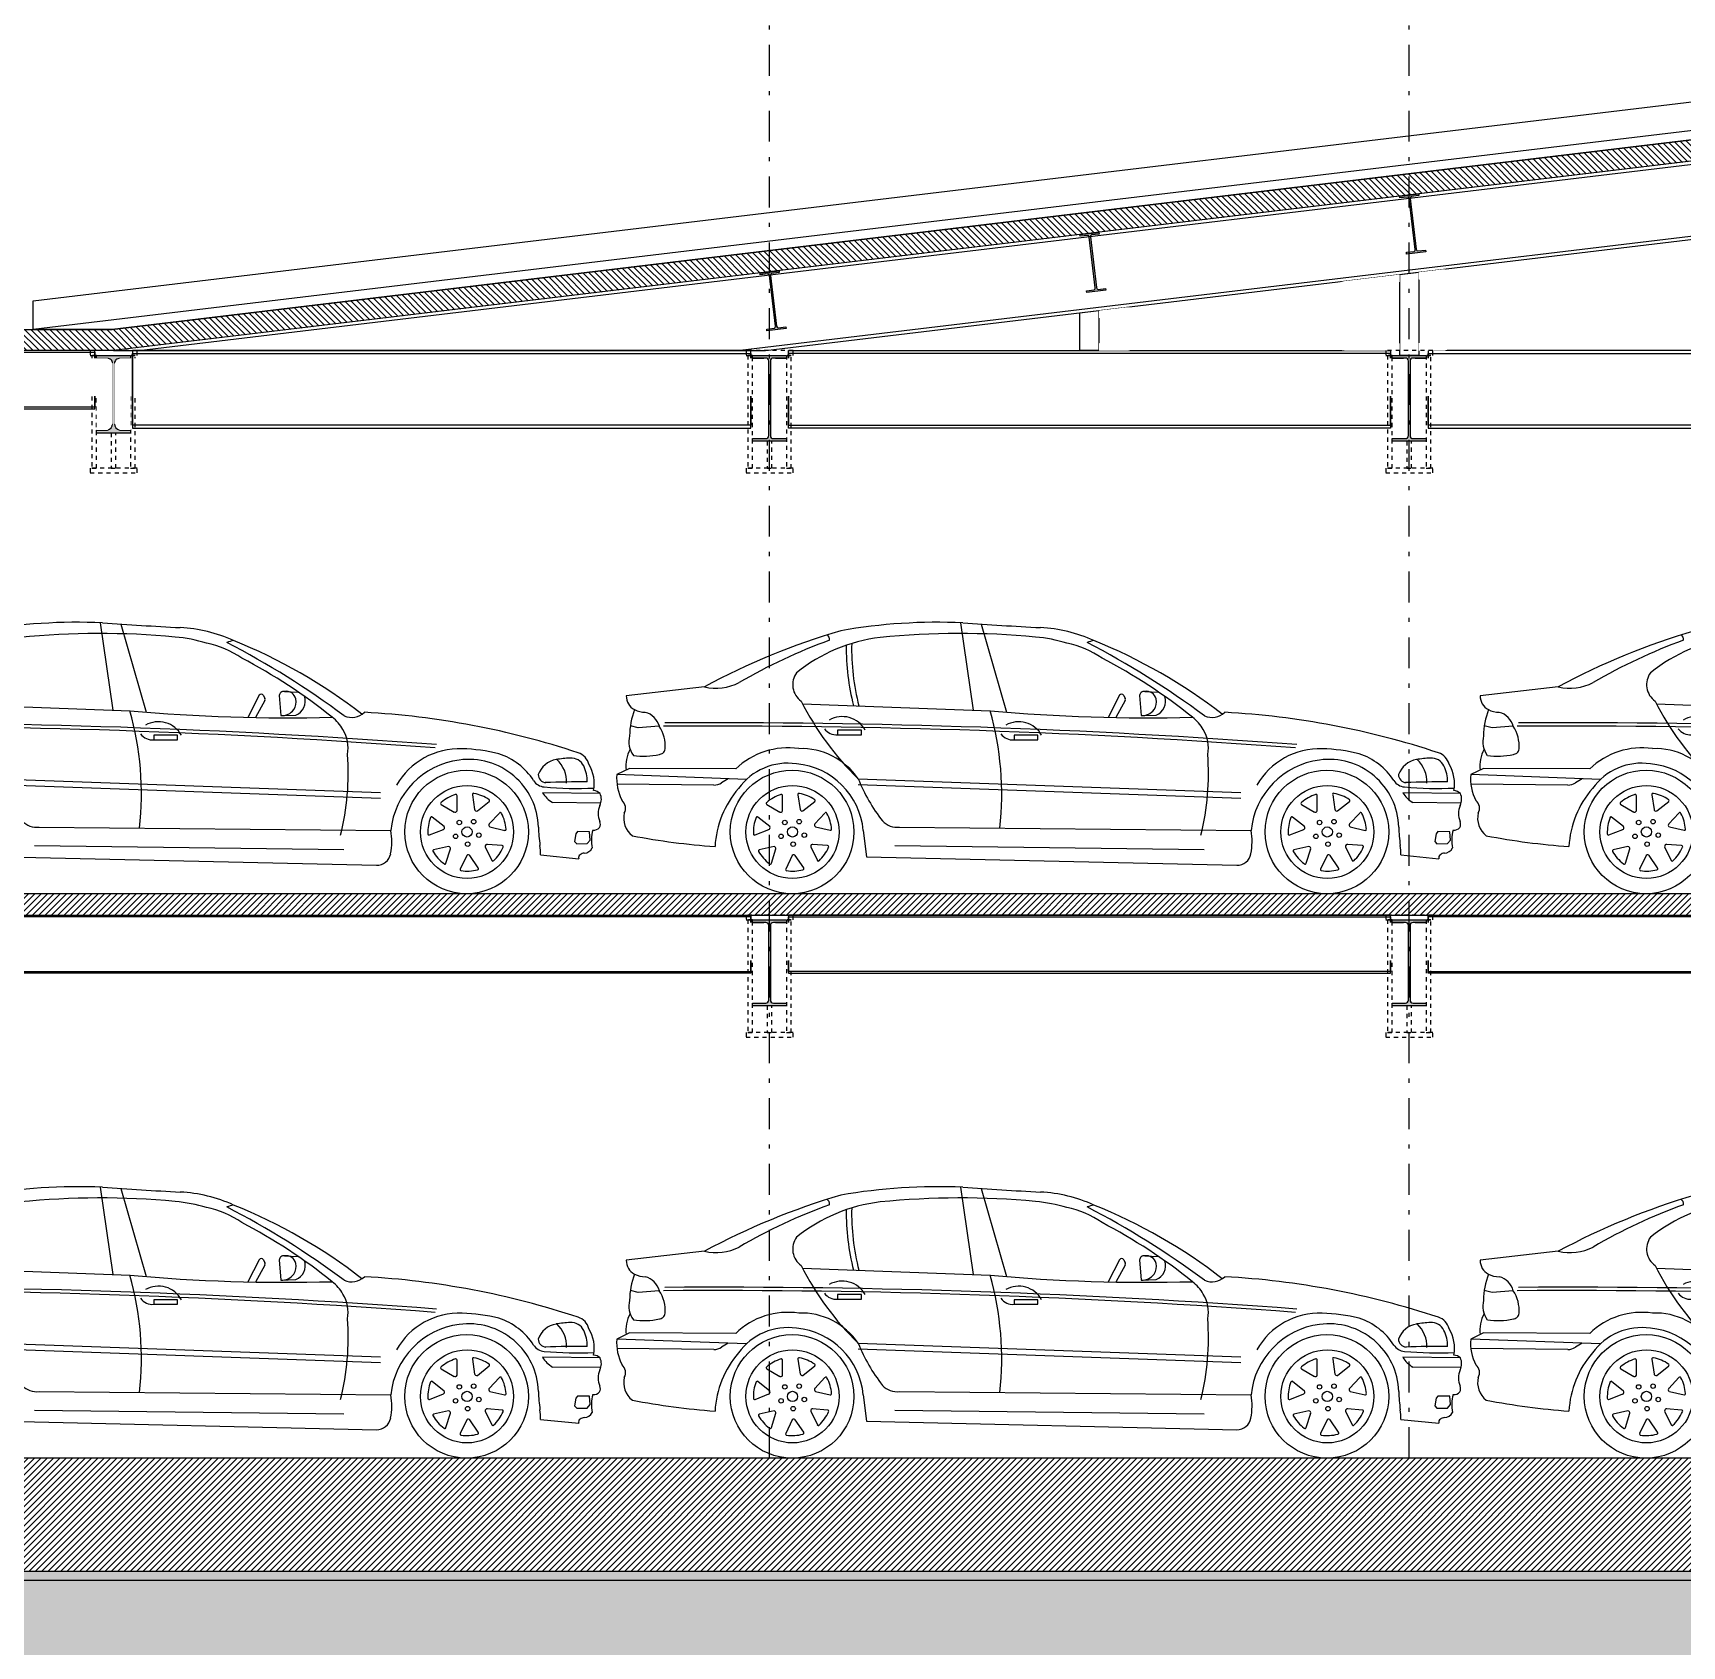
# Model space of a CAD drawing. Header units: millimetres. Extents: x -101 to 3415, y -52 to 1366.
# Drawn here: x 285.01 to 325.09, y 34.13 to 73.34 of the extents above; entities that cross this region are included whole.
import ezdxf

# ---------------------------------------------------------------- set-up
doc = ezdxf.new("R2010")
doc.units = ezdxf.units.MM
doc.set_wipeout_variables(frame=1)
doc.linetypes.add('DASHDOT2', pattern=[0.5, 0.25, -0.125, 0, -0.125])
doc.linetypes.add('OCULTA2', pattern=[0.3, 0.2, -0.1])
doc.layers.add('00_ARQ', color=8, linetype='Continuous')
doc.layers.add('A-ESTRUCTURA', color=6, linetype='Continuous')
pattern_1 = [(45, (-3488.39546, -6.62335), (-0.07699871, 0.07699871), [])]

# ---------------------------------------------------------------- blocks, each defined once
blk = doc.blocks.new('wwwwww3e')
at = {"ltscale": 2}
for points in [[(736.4805, 139.3935), (736.5048, 139.3944), (736.5276, 139.3971), (736.5509, 139.4017), (736.5742, 139.4083), (736.5959, 139.4163), (736.6175, 139.4263), (736.6389, 139.4383), (736.658, 139.4511), (736.6764, 139.4656), (736.6925, 139.4804), (736.71, 139.4992), (736.7245, 139.5176), (736.7374, 139.5369), (736.7494, 139.5583), (736.7591, 139.5793), (736.7675, 139.602), (736.774, 139.6253), (736.7785, 139.648), (736.7811, 139.6706), (736.7821, 139.6941), (736.7813, 139.7172), (736.7786, 139.7411), (736.7737, 139.7654), (736.7672, 139.7884), (736.7595, 139.8095), (736.7489, 139.8323), (736.7383, 139.8513), (736.7251, 139.8713), (736.7098, 139.8907), (736.6926, 139.9092), (736.6766, 139.9239), (736.6589, 139.9379), (736.6382, 139.9517), (736.6185, 139.9629), (736.5976, 139.9726), (736.574, 139.9814), (736.5511, 139.9879), (736.5282, 139.9924), (736.5043, 139.9952), (736.48, 139.9962), (736.4567, 139.9952), (736.4345, 139.9926), (736.411, 139.988), (736.3877, 139.9814), (736.3654, 139.9732), (736.3441, 139.9634), (736.3238, 139.9521), (736.3032, 139.9383), (736.2854, 139.9243), (736.2677, 139.9079), (736.252, 139.891), (736.2371, 139.8721), (736.2241, 139.8528), (736.2142, 139.8354), (736.2025, 139.8105), (736.1944, 139.7886), (736.1882, 139.7669), (736.1832, 139.7425), (736.1805, 139.7205), (736.1794, 139.6958), (736.1801, 139.6747), (736.1827, 139.6503), (736.1873, 139.6266), (736.1942, 139.6018), (736.2033, 139.5772), (736.2125, 139.5576), (736.2245, 139.5363), (736.2355, 139.5198), (736.2499, 139.5011), (736.267, 139.4824), (736.2847, 139.466), (736.3039, 139.4508), (736.3239, 139.4375), (736.3431, 139.4268), (736.364, 139.417), (736.3881, 139.4081), (736.4106, 139.4018), (736.4336, 139.3972), (736.4572, 139.3944)], [(739.0891, 139.3854), (739.1134, 139.3863), (739.1362, 139.389), (739.1595, 139.3936), (739.1828, 139.4002), (739.2045, 139.4082), (739.2261, 139.4182), (739.2475, 139.4302), (739.2666, 139.443), (739.285, 139.4575), (739.3011, 139.4723), (739.3186, 139.4911), (739.3331, 139.5094), (739.346, 139.5288), (739.358, 139.5502), (739.3677, 139.5712), (739.3761, 139.5939), (739.3826, 139.6171), (739.387, 139.6399), (739.3897, 139.6624), (739.3907, 139.686), (739.3899, 139.7091), (739.3871, 139.733), (739.3823, 139.7573), (739.3758, 139.7803), (739.368, 139.8014), (739.3575, 139.8242), (739.3469, 139.8432), (739.3336, 139.8631), (739.3183, 139.8826), (739.3012, 139.9011), (739.2852, 139.9157), (739.2675, 139.9298), (739.2468, 139.9436), (739.2271, 139.9547), (739.2062, 139.9645), (739.1826, 139.9733), (739.1596, 139.9797), (739.1367, 139.9843), (739.1129, 139.9871), (739.0886, 139.9881), (739.0653, 139.9871), (739.043, 139.9845), (739.0196, 139.9799), (738.9963, 139.9733), (738.974, 139.9651), (738.9527, 139.9553), (738.9324, 139.944), (738.9118, 139.9302), (738.894, 139.9162), (738.8762, 139.8998), (738.8606, 139.8829), (738.8456, 139.8639), (738.8327, 139.8447), (738.8228, 139.8273), (738.8111, 139.8024), (738.803, 139.7805), (738.7967, 139.7587), (738.7918, 139.7344), (738.7891, 139.7123), (738.788, 139.6877), (738.7887, 139.6666), (738.7913, 139.6422), (738.7958, 139.6184), (738.8027, 139.5937), (738.8119, 139.5691), (738.821, 139.5495), (738.8331, 139.5282), (738.8441, 139.5116), (738.8585, 139.493), (738.8756, 139.4743), (738.8932, 139.4579), (738.9125, 139.4427), (738.9325, 139.4294), (738.9517, 139.4186), (738.9725, 139.4089), (738.9967, 139.4), (739.0192, 139.3936), (739.0422, 139.3891), (739.0658, 139.3863)]]:
    blk.add_wipeout(points, dxfattribs=at)
blk.add_wipeout([(735.6264, 139.9771), (735.6722, 139.9993), (735.6711, 140.017), (735.6718, 140.0339), (735.6743, 140.0514), (735.6787, 140.0685), (735.6847, 140.0848), (735.6924, 140.1003), (735.6924, 140.1003), (735.6925, 140.1005), (735.6917, 140.1031), (735.6896, 140.1093), (735.687, 140.1232), (735.6861, 140.1369), (735.687, 140.1522), (735.6896, 140.1658), (735.691, 140.1923), (735.6936, 140.2143), (735.6993, 140.2446), (735.706, 140.2701), (735.714, 140.2938), (735.704, 140.2999), (735.6951, 140.3076), (735.6876, 140.3167), (735.6816, 140.3267), (735.6773, 140.3377), (735.6749, 140.349), (735.6743, 140.3612), (735.8647, 140.3825), (736.0552, 140.4038), (736.1226, 140.4389), (736.1717, 140.4633), (736.1992, 140.4765), (736.2487, 140.4995), (736.2964, 140.5209), (736.3664, 140.5507), (736.4177, 140.5715), (736.482, 140.5961), (736.5483, 140.6201), (736.5645, 140.6257), (736.6311, 140.6479), (736.6544, 140.6553), (736.7212, 140.6755), (736.7922, 140.6868), (736.8631, 140.6962), (736.9748, 140.7072), (737.0352, 140.7112), (737.139, 140.7149), (737.1824, 140.7153), (737.2321, 140.7149), (737.2729, 140.7139), (737.3047, 140.7126), (737.3194, 140.712), (737.3367, 140.7107), (737.3418, 140.7103), (737.3517, 140.7096), (737.3637, 140.7088), (737.4063, 140.7058), (737.6674, 140.6893), (737.7322, 140.6847), (737.7724, 140.6793), (737.809, 140.6723), (737.8491, 140.6624), (737.8846, 140.6515), (737.9182, 140.6393), (737.9554, 140.6236), (738.0105, 140.6006), (738.0569, 140.58), (738.1094, 140.5553), (738.1689, 140.5257), (738.2184, 140.4996), (738.2777, 140.4664), (738.3419, 140.4281), (738.3894, 140.3982), (738.438, 140.3661), (738.4783, 140.3382), (738.5301, 140.3007), (738.5807, 140.2621), (738.5871, 140.2668), (738.5929, 140.2718), (738.6815, 140.2657), (738.756, 140.259), (738.8319, 140.2508), (738.8861, 140.244), (738.9339, 140.2374), (739.0255, 140.2231), (739.1078, 140.2084), (739.1819, 140.1936), (739.2686, 140.1745), (739.3414, 140.1569), (739.428, 140.1341), (739.4983, 140.114), (739.5886, 140.0862), (739.6154, 140.0775), (739.6404, 140.069), (739.6471, 140.0658), (739.6578, 140.059), (739.6681, 140.0497), (739.6763, 140.0391), (739.682, 140.0285), (739.6867, 140.0149), (739.6924, 140.0047), (739.6969, 139.9954), (739.7011, 139.9851), (739.7077, 139.9637), (739.71, 139.9527), (739.7119, 139.9392), (739.7128, 139.9243), (739.7122, 139.9058), (739.7115, 139.8988), (739.7095, 139.8863), (739.7178, 139.8849), (739.7264, 139.882), (739.7338, 139.878), (739.741, 139.8725), (739.7449, 139.8617), (739.7469, 139.8493), (739.7467, 139.8371), (739.7442, 139.8253), (739.7354, 139.8026), (739.7323, 139.7885), (739.7313, 139.7746), (739.7323, 139.761), (739.7349, 139.7485), (739.7396, 139.7351), (739.7417, 139.7281), (739.742, 139.7206), (739.7405, 139.7133), (739.7373, 139.7068), (739.7323, 139.7016), (739.7264, 139.6975), (739.7196, 139.6948), (739.7127, 139.6935), (739.7054, 139.6938), (739.7012, 139.6768), (739.6988, 139.6598), (739.698, 139.6421), (739.6991, 139.6237), (739.7018, 139.6065), (739.6977, 139.5997), (739.6921, 139.5934), (739.6858, 139.5886), (739.6787, 139.585), (739.6709, 139.5826), (739.6624, 139.5817), (739.6556, 139.5807), (739.6487, 139.5778), (739.6434, 139.574), (739.6386, 139.57), (739.6359, 139.5653), (739.6349, 139.56), (739.6357, 139.5546), (739.4493, 139.5731), (739.4491, 139.5966), (739.4423, 139.6645), (739.4385, 139.7336), (739.4346, 139.7614), (739.4292, 139.786), (739.4158, 139.8269), (739.403, 139.855), (739.3873, 139.8826), (739.3721, 139.9047), (739.3565, 139.924), (739.3389, 139.9426), (739.3207, 139.9594), (739.3014, 139.9747), (739.2807, 139.9887), (739.254, 140.0039), (739.2304, 140.0148), (739.207, 140.0234), (739.1842, 140.0301), (739.1581, 140.0357), (739.1324, 140.0392), (739.107, 140.0406), (739.0806, 140.0402), (739.0548, 140.0377), (739.0281, 140.0334), (739.0009, 140.027), (738.9758, 140.0191), (738.9509, 140.0094), (738.9247, 139.997), (738.9045, 139.9857), (738.8818, 139.9709), (738.8583, 139.9531), (738.8381, 139.9352), (738.8114, 139.9073), (738.801, 139.8947), (738.7847, 139.8726), (738.7694, 139.8483), (738.7564, 139.8239), (738.7465, 139.8016), (738.7372, 139.7765), (738.7296, 139.7506), (738.7236, 139.7231), (738.7197, 139.6948), (738.7227, 139.6729), (738.7242, 139.6493), (738.724, 139.6263), (738.7221, 139.6039), (738.7186, 139.5813), (738.7154, 139.5702), (738.7112, 139.5611), (738.7058, 139.5527), (738.6982, 139.5444), (738.69, 139.5377), (738.6814, 139.5327), (738.6707, 139.5284), (738.66, 139.5261), (738.6491, 139.5256), (736.8431, 139.5721), (736.8278, 139.7005), (736.8246, 139.7265), (736.8194, 139.7525), (736.8123, 139.7782), (736.8037, 139.8023), (736.7932, 139.8259), (736.7808, 139.8494), (736.7664, 139.8722), (736.751, 139.893), (736.734, 139.9129), (736.7166, 139.9304), (736.7052, 139.9408), (736.6815, 139.9596), (736.6568, 139.976), (736.645, 139.9829), (736.6298, 139.991), (736.6051, 140.0021), (736.5812, 140.0108), (736.5545, 140.0184), (736.5295, 140.0235), (736.481, 140.0295), (736.4574, 140.0302), (736.4335, 140.0291), (736.4106, 140.0262), (736.3887, 140.0216), (736.3669, 140.0153), (736.3448, 140.007), (736.3264, 139.9985), (736.3036, 139.9856), (736.2854, 139.9733), (736.2672, 139.9588), (736.2594, 139.9518), (736.2368, 139.9284), (736.2183, 139.9052), (736.1999, 139.8826), (736.186, 139.8634), (736.171, 139.8401), (736.158, 139.817), (736.1445, 139.7893), (736.1338, 139.7631), (736.1248, 139.7368), (736.117, 139.7084), (736.1113, 139.6813), (736.107, 139.6519), (736.1047, 139.6243), (735.9996, 139.634), (735.8816, 139.6486), (735.8086, 139.6597), (735.7018, 139.6787), (735.6903, 139.6889), (735.6824, 139.6981), (735.6747, 139.7095), (735.6683, 139.7222), (735.6638, 139.735), (735.6608, 139.7485), (735.6596, 139.7624), (735.6602, 139.7762), (735.6625, 139.7897), (735.6665, 139.7988), (735.6685, 139.8079), (735.6687, 139.8176), (735.667, 139.8269), (735.6636, 139.8357), (735.6584, 139.8437), (735.6517, 139.8507), (735.6427, 139.8703), (735.6355, 139.8909), (735.6302, 139.9121), (735.6272, 139.9307), (735.6256, 139.9551)], dxfattribs=at)
for p, q in [((737.3047, 140.7127), (737.3656, 140.2862)), ((737.4063, 140.7058), (737.5288, 140.2757)), ((736.0552, 140.4038), (735.6743, 140.3612)), ((738.2031, 140.3747), (738.2697, 140.3718)), ((736.5337, 140.3197), (737.4483, 140.2829)), ((738.0801, 140.3563), (738.0243, 140.2486)), ((738.1076, 140.3302), (738.0618, 140.2477)), ((738.1006, 140.356), (738.108, 140.3408)), ((738.1775, 140.3548), (738.1853, 140.257)), ((735.7324, 140.2046), (735.6936, 140.2143)), ((735.8348, 140.2121), (735.7324, 140.2046)), ((738.1853, 140.257), (738.2582, 140.259)), ((735.6887, 140.0074), (735.6264, 139.9771)), ((736.2594, 139.9518), (735.6264, 139.9771)), ((736.2071, 140.003), (735.6887, 140.0074)), ((736.1, 139.9248), (735.6272, 139.9307)), ((736.1698, 139.9554), (736.1372, 139.9352)), ((736.8039, 139.9529), (738.6706, 139.881)), ((736.8039, 139.9251), (738.6706, 139.8531)), ((739.741, 139.8725), (739.4597, 139.8762)), ((739.7442, 139.8253), (739.5087, 139.8285)), ((736.8278, 139.7005), (736.8431, 139.5721)), ((737.005, 139.7168), (738.7197, 139.6948)), ((736.8431, 139.5721), (738.6491, 139.5256)), ((736.9816, 139.6263), (738.491, 139.6034)), ((739.4493, 139.5731), (739.6357, 139.5546))]:
    blk.add_line(p, q)
for points in [[(736.8203, 140.1903), (736.7044, 140.1903), (736.7044, 140.1682), (736.8203, 140.1682)], [(737.6812, 140.1627), (737.5653, 140.1627), (737.5653, 140.1406), (737.6812, 140.1406)], [(736.4342, 139.7842), (736.4342, 139.7842)], [(739.0428, 139.7761), (739.0428, 139.7761)]]:
    blk.add_lwpolyline(points, close=True)
for points in [[(736.3579, 139.8291), (736.4211, 139.792)], [(736.4343, 139.7982), (736.4345, 139.8729)], [(736.51, 139.8761), (736.5204, 139.8036)], [(736.5335, 139.7972), (736.5921, 139.8435)], [(738.9665, 139.821), (739.0297, 139.7839)], [(739.0429, 139.7901), (739.0431, 139.8648)], [(739.1186, 139.868), (739.129, 139.7955)], [(739.1421, 139.7891), (739.2006, 139.8354)], [(736.3716, 139.7213), (736.3134, 139.7681)], [(736.6416, 139.7865), (736.5914, 139.7332)], [(736.5946, 139.7189), (736.6673, 139.7021)], [(738.9802, 139.7132), (738.922, 139.7599)], [(739.2502, 139.7784), (739.2, 139.7251)], [(736.2999, 139.6808), (736.3682, 139.7071)], [(738.9084, 139.6727), (738.9768, 139.699)], [(739.2032, 139.7108), (739.2759, 139.6939)], [(739.6889, 139.6855), (739.631, 139.6867), (739.6216, 139.6761), (739.6156, 139.6383), (739.6263, 139.6277), (739.677, 139.6277), (739.6924, 139.6454), (739.6889, 139.6855)], [(736.3926, 139.6243), (736.3198, 139.608)], [(736.3796, 139.543), (736.4017, 139.6128)], [(736.4816, 139.5803), (736.449, 139.5132)], [(736.537, 139.5194), (736.4962, 139.5802)], [(736.5715, 139.6224), (736.6036, 139.555)], [(736.6536, 139.6278), (736.5806, 139.6338)], [(739.0012, 139.6162), (738.9284, 139.5998)], [(738.9881, 139.5349), (739.0103, 139.6047)], [(739.0902, 139.5722), (739.0575, 139.505)], [(739.1456, 139.5113), (739.1048, 139.5721)], [(739.18, 139.6143), (739.2122, 139.5469)], [(739.2622, 139.6196), (739.1892, 139.6257)]]:
    blk.add_lwpolyline(points)
for centre, radius in [((736.4808, 139.6948), 0.3014), ((739.0894, 139.6867), 0.3014), ((736.4828, 139.6947), 0.2269), ((739.0914, 139.6866), 0.2269), ((736.4453, 139.7411), 0.0109), ((736.4828, 139.6947), 0.0249), ((736.5154, 139.7447), 0.0109), ((739.0539, 139.733), 0.0109), ((739.124, 139.7366), 0.0109), ((736.4271, 139.6734), 0.0109), ((736.4858, 139.6351), 0.0109), ((736.5404, 139.6791), 0.0109), ((739.0356, 139.6653), 0.0109), ((739.0914, 139.6866), 0.0249), ((739.0944, 139.6269), 0.0109), ((739.149, 139.671), 0.0109)]:
    blk.add_circle(centre, radius)
for centre, radius, start, end in [((737.1855, 137.986), 2.7293, 87.24118, 99.79598), ((739.0209, 164.1946), 23.5442, 265.84972, 266.77353), ((737.655, 139.9646), 0.7243, 65.49323, 86.77353), ((737.705, 137.3115), 3.505, 106.30227, 118.08109), ((737.5985, 138.0444), 2.7478, 109.8261, 119.99502), ((737.0097, 139.837), 0.8107, 96.80523, 128.52744), ((736.6405, 140.6329), 0.0263, 351.95799, 58.08619), ((737.8567, 140.5837), 1.1088, 178.93699, 194.30867), ((737.8827, 140.5837), 1.1088, 178.50103, 194.36498), ((737.2925, 136.7333), 3.9269, 84.46409, 95.53591), ((737.5965, 139.8702), 0.7754, 72.93406, 84.46409), ((737.7329, 140.1622), 0.4584, 55.10593, 78.53083), ((737.9947, 140.4282), 0.1993, 101.35443, 111.1403), ((736.0005, 136.9223), 4.1623, 53.19, 62.49494), ((736.9784, 138.2122), 2.6018, 51.98829, 67.94516), ((736.6929, 138.0782), 2.7834, 51.22558, 62.10363), ((736.5847, 140.413), 0.0989, 143.98554, 234.32176), ((735.7469, 140.3586), 0.0727, 177.94264, 243.02738), ((736.1128, 140.6418), 0.2448, 256.38287, 297.24052), ((738.0903, 140.351), 0.0115, 25.65929, 152.60316), ((738.1994, 140.353), 0.022, 80.28808, 175.2544), ((738.2117, 140.3274), 0.0481, 12.90748, 100.25589), ((736.0823, 140.1572), 0.3928, 159.65532, 178.75885), ((735.7701, 140.4042), 0.1238, 243.02738, 268.29646), ((735.7418, 140.1873), 0.0963, 14.90185, 75.14502), ((737.8271, 140.9896), 1.4566, 206.80537, 225.37351), ((736.0195, 139.8799), 1.4845, 353.44656, 15.74965), ((738.2387, 148.7043), 8.4584, 264.63822, 271.33621), ((738.0976, 140.3358), 0.0115, 330.92549, 25.65929), ((738.1899, 140.3299), 0.073, 266.37705, 322.83456), ((738.1952, 140.3236), 0.065, 324.45466, 12.90748), ((738.231, 140.3278), 0.0739, 291.52275, 17.07522), ((735.6853, 140.1154), 0.1781, 355.79913, 32.89424), ((735.9859, 102.3948), 37.8176, 85.5236, 90.19894), ((735.9924, 102.411), 37.8176, 85.5236, 90.19894), ((736.727, 140.1294), 0.1272, 28.5781, 119.71513), ((737.5878, 140.1019), 0.1272, 28.5781, 119.71513), ((738.3003, 140.0793), 0.2166, 30.02331, 51.22558), ((738.5308, 140.3372), 0.0902, 246.19234, 313.52347), ((738.3595, 136.2575), 4.0211, 71.50941, 86.67314), ((735.8001, 140.1377), 0.114, 165.76137, 216.02708), ((736.6975, 140.2384), 0.0706, 215.34501, 275.55607), ((737.5584, 140.2109), 0.0706, 215.34501, 275.55607), ((738.341, 140.099), 0.1716, 349.15018, 31.1154), ((735.8393, 140.0184), 0.1683, 150.86368, 186.49673), ((735.7612, 140.4258), 0.3591, 261.46773, 281.83418), ((735.8268, 140.1165), 0.0429, 280.68296, 305.68028), ((735.8338, 140.1045), 0.0292, 308.36757, 355.79913), ((736.4604, 139.7391), 0.3658, 81.54291, 133.8308), ((736.5265, 139.7675), 0.3336, 33.76183, 92.11682), ((737.2782, 139.977), 1.2346, 345.77431, 4.16936), ((739.0552, 139.739), 0.3539, 87.85776, 150.08015), ((739.1, 139.7007), 0.34, 1.4351, 97.63917), ((739.0345, 139.1874), 0.9059, 76.3516, 87.85776), ((739.1439, 139.7598), 0.3251, 32.86989, 71.26878), ((739.6194, 139.5015), 0.5447, 92.49466, 99.72643), ((739.5991, 139.9763), 0.0695, 25.92892, 92.81085), ((739.6104, 139.9964), 0.0785, 13.5818, 71.88372), ((735.8615, 139.9584), 0.2359, 175.44753, 207.17671), ((736.4594, 139.7361), 0.2942, 81.41176, 144.41881), ((736.4699, 139.6692), 0.3593, 5.00056, 84.66306), ((739.103, 139.6553), 0.3854, 97.18481, 174.11784), ((739.0548, 140.0377), 8.167688747562354e-17, 277.12502, 83.42215), ((739.5467, 139.9259), 0.1141, 99.72643, 159.83861), ((739.4783, 139.965), 0.0388, 179.64498, 268.12033), ((739.4299, 139.931), 0.1477, 356.96435, 46.69648), ((739.5086, 139.9324), 0.1701, 358.76883, 25.92892), ((739.531, 139.921), 0.1818, 348.99968, 31.08051), ((736.1008, 139.9938), 0.069, 269.29034, 301.80645), ((736.5715, 139.5989), 0.4675, 138.72753, 176.87899), ((736.5152, 139.8776), 0.00539, 67.16633, 196.45866), ((736.4834, 139.6966), 0.189, 55.12543, 79.67543), ((737.6248, 140.2851), 0.8855, 202.03085, 217.41273), ((739.4749, 139.9737), 0.069, 212.86989, 264.71495), ((739.636, 141.715), 1.8178, 264.71495, 272.37998), ((739.6287, 135.5173), 4.4116, 89.35037, 92.01264), ((739.7045, 139.8321), 0.0544, 47.82078, 84.74449), ((735.6204, 139.8136), 0.0485, 330.4398, 49.82578), ((736.36, 139.8341), 0.00539, 118.5949, 247.88723), ((736.4817, 139.6964), 0.189, 106.554, 131.104), ((736.4251, 139.8006), 0.0095, 233.98265, 345.65517), ((736.4292, 139.8724), 0.00539, 353.37379, 122.66613), ((736.5296, 139.8059), 0.0095, 182.55408, 294.22659), ((736.5883, 139.8474), 0.00539, 301.94522, 71.23755), ((738.9685, 139.826), 0.00539, 118.5949, 247.88723), ((739.0902, 139.6882), 0.189, 106.554, 131.104), ((739.0378, 139.8642), 0.00539, 353.37379, 122.66613), ((739.1231, 139.8702), 0.00505, 57.32473, 206.30026), ((739.092, 139.6885), 0.189, 55.12543, 79.67543), ((739.1969, 139.8393), 0.00539, 301.94522, 71.23755), ((739.5984, 139.9697), 0.1673, 213.95498, 237.55214), ((739.8298, 139.7746), 0.0985, 156.33222, 203.66778), ((739.6806, 139.8447), 0.0665, 332.57324, 24.64852), ((735.7684, 139.7647), 0.1088, 166.6982, 232.2113), ((736.4808, 139.6948), 0.189, 157.98257, 182.53257), ((736.3105, 139.7635), 0.00539, 44.80237, 174.0947), ((736.364, 139.7156), 0.0095, 285.41122, 37.08374), ((736.5989, 139.7274), 0.0095, 131.12551, 242.79802), ((736.6461, 139.7834), 0.00539, 15.73776, 145.03009), ((736.4847, 139.6954), 0.189, 3.69686, 28.24686), ((736.9932, 139.8146), 0.0986, 223.23321, 276.89209), ((736.9214, 139.7471), 3.267075499024942e-16, 254.82546, 0), ((739.0894, 139.6867), 0.189, 157.98257, 182.53257), ((738.919, 139.7554), 0.00539, 44.80237, 174.0947), ((739.0337, 139.7925), 0.0095, 233.98265, 345.65517), ((739.1382, 139.7977), 0.0095, 182.55408, 294.22659), ((739.2075, 139.7193), 0.0095, 131.12551, 242.79802), ((739.2546, 139.7753), 0.00539, 15.73776, 145.03009), ((739.0933, 139.6873), 0.189, 3.69686, 28.24686), ((739.7123, 139.7231), 0.0298, 326.79718, 23.66778), ((736.3772, 143.1616), 3.5478, 259.02502, 265.59531), ((736.2972, 139.6855), 0.00539, 170.02347, 299.3158), ((736.668, 139.7074), 0.00539, 250.51665, 19.80898), ((738.4123, 139.641), 0.312, 348.97623, 9.93921), ((738.9058, 139.6774), 0.00539, 170.02347, 299.3158), ((738.9726, 139.7075), 0.0095, 285.41122, 37.08374), ((739.2766, 139.6993), 0.00539, 250.51665, 19.80898), ((740.2713, 139.73), 0.8316, 181.4351, 187.60025), ((739.8748, 139.6432), 0.1768, 163.36795, 191.9852), ((739.7102, 139.7277), 0.0342, 261.94663, 322.35334), ((736.3215, 139.6029), 0.00539, 96.23094, 225.52327), ((736.4814, 139.6932), 0.189, 209.41115, 233.96114), ((736.3924, 139.6148), 0.0095, 336.83979, 88.51231), ((736.4889, 139.5742), 0.0095, 28.26836, 139.94088), ((736.5808, 139.6243), 0.0095, 79.69694, 191.36945), ((736.4846, 139.6937), 0.189, 312.26829, 336.81828), ((736.654, 139.6224), 0.00539, 324.30919, 93.60152), ((738.6509, 139.5945), 0.069, 268.52431, 348.97623), ((738.9301, 139.5947), 0.00539, 96.23094, 225.52327), ((739.09, 139.6851), 0.189, 209.41115, 233.96114), ((739.001, 139.6067), 0.0095, 336.83979, 88.51231), ((739.0974, 139.5661), 0.0095, 28.26836, 139.94088), ((739.1894, 139.6162), 0.0095, 79.69694, 191.36945), ((739.0932, 139.6855), 0.189, 312.26829, 336.81828), ((739.2626, 139.6143), 0.00539, 324.30919, 93.60152), ((739.1649, 139.5824), 0.2846, 358.12923, 7.60025), ((739.6506, 139.5597), 0.0158, 119.72031, 199.1367), ((739.6635, 139.5517), 0.03, 91.13772, 133.58958), ((739.662, 139.6261), 0.0444, 271.13772, 333.76218), ((736.3742, 139.5439), 0.00539, 221.45204, 350.74438), ((736.454, 139.5113), 0.00539, 147.65951, 276.95184), ((736.4831, 139.6927), 0.189, 260.83972, 285.38971), ((736.533, 139.5158), 0.00539, 272.88062, 42.17295), ((736.6082, 139.5578), 0.00539, 199.08808, 328.38041), ((738.9828, 139.5358), 0.00539, 221.45204, 350.74438), ((739.0626, 139.5032), 0.00539, 147.65951, 276.95184), ((739.0917, 139.6845), 0.189, 260.83972, 285.38971), ((739.1416, 139.5077), 0.00539, 272.88062, 42.17295), ((739.2168, 139.5497), 0.00539, 199.08808, 328.38041)]:
    blk.add_arc(centre, radius, start, end)
blk = doc.blocks.new('A$C0F3E0099')
at = {"layer": 'A-ESTRUCTURA', "color": 8, "linetype": 'OCULTA2', "ltscale": 0.1}
for points in [[(-0.125, 0.025), (0.125, 0.025), (0.125, 0), (-0.125, 0)], [(-0.09, 0), (-0.09, -0.6), (-0.115, -0.6), (-0.115, 0)], [(0.115, 0), (0.115, -0.6), (0.09, -0.6), (0.09, 0)], [(0.0125, -0.413), (0.0125, -0.6), (-0.0125, -0.6), (-0.0125, -0.413)], [(-0.125, -0.6), (0.125, -0.6), (0.125, -0.625), (-0.125, -0.625)]]:
    blk.add_lwpolyline(points, close=True, dxfattribs=at)
blk = doc.blocks.new('A$C0124305E')
at = {"layer": 'A-ESTRUCTURA', "color": 8, "linetype": 'OCULTA2', "ltscale": 0.1}
for points in [[(-0.125, 0.025), (0.125, 0.025), (0.125, 0), (-0.125, 0)], [(-0.09, 0), (-0.09, -0.6), (-0.115, -0.6), (-0.115, 0)], [(0.115, 0), (0.115, -0.6), (0.09, -0.6), (0.09, 0)], [(0.0125, -0.457), (0.0125, -0.6), (-0.0125, -0.6), (-0.0125, -0.457)], [(-0.125, -0.6), (0.125, -0.6), (0.125, -0.625), (-0.125, -0.625)]]:
    blk.add_lwpolyline(points, close=True, dxfattribs=at)

msp = doc.modelspace()

# ---------------------------------------------------------------- hatches: boundary and pattern name
at = {"layer": '00_ARQ'}
h = msp.add_hatch(dxfattribs=at)
h.set_pattern_fill('EARTH', color=9, scale=0.457292, angle=45, style=0)
h.set_pattern_definition([(45, (-3488.3955, -6.6233), (3e-16, 4.1065979), [2.903803, -2.903803]), (45, (-3489.1654, -5.8534), (3e-16, 4.1065979), [2.903803, -2.903803]), (45, (-3489.9354, -5.0834), (3e-16, 4.1065979), [2.903803, -2.903803]), (135, (-3489.9354, -4.57), (-4.1065979, 3e-16), [2.903803, -2.903803]), (135, (-3489.1654, -3.8), (-4.1065979, 3e-16), [2.903803, -2.903803]), (135, (-3488.3955, -3.03), (-4.1065979, 3e-16), [2.903803, -2.903803])])
h.paths.add_polyline_path([(201.99, 72.077), (188.272, 72.077), (188.272, 21.089), (391.208, 21.089), (391.208, 72.077), (342.392, 72.077), (342.392, 34.808), (338.505, 34.808), (338.505, 35.723), (206.602, 35.723), (206.602, 34.808), (201.99, 34.808)])
h = msp.add_hatch(color=9, dxfattribs=at)
edge = h.paths.add_edge_path()
edge.add_line((302.94, 67.444), (303.088, 66.212))
edge.add_arc((303.133, 66.215), 0.0449, 183.4197, 260.2536)
edge.add_line((303.125, 66.171), (303.311, 66.193))
edge.add_line((303.311, 66.193), (303.316, 66.153))
edge.add_line((303.316, 66.153), (302.853, 66.097))
edge.add_line((302.853, 66.097), (302.848, 66.138))
edge.add_line((302.848, 66.138), (303.034, 66.16))
edge.add_arc((303.017, 66.201), 0.0443, 292.7654, 370.9399)
edge.add_line((303.061, 66.209), (302.913, 67.441))
edge.add_arc((302.868, 67.438), 0.0448, 3.307, 80.3664)
edge.add_line((302.876, 67.482), (302.69, 67.46))
edge.add_line((302.69, 67.46), (302.685, 67.5))
edge.add_line((302.685, 67.5), (303.148, 67.556))
edge.add_line((303.148, 67.556), (303.153, 67.515))
edge.add_line((303.153, 67.515), (302.967, 67.493))
edge.add_arc((302.985, 67.452), 0.0454, 113.8984, 189.8069)
h = msp.add_hatch(color=9, dxfattribs=at)
edge = h.paths.add_edge_path()
edge.add_line((286.994, 65.3), (286.994, 63.843))
edge.add_arc((287.152, 63.839), 0.158, 178.4498, 258.7549)
edge.add_line((287.121, 63.684), (287.384, 63.684))
edge.add_line((287.384, 63.684), (287.384, 63.611))
edge.add_line((287.384, 63.611), (286.56, 63.611))
edge.add_line((286.56, 63.611), (286.56, 63.684))
edge.add_line((286.56, 63.684), (286.823, 63.684))
edge.add_arc((286.792, 63.839), 0.158, 281.2451, 361.5502)
edge.add_line((286.95, 63.843), (286.95, 65.3))
edge.add_arc((286.823, 65.3), 0.127, 360, 450)
edge.add_line((286.823, 65.427), (286.56, 65.427))
edge.add_line((286.56, 65.427), (286.56, 65.5))
edge.add_line((286.56, 65.5), (287.384, 65.5))
edge.add_line((287.384, 65.5), (287.384, 65.427))
edge.add_line((287.384, 65.427), (287.121, 65.427))
edge.add_arc((287.121, 65.3), 0.127, 90, 180)
h = msp.add_hatch(dxfattribs=at)
h.set_pattern_fill('LINE', color=9, scale=0.034297, angle=45, style=0)
h.set_pattern_definition(pattern_1)
h.paths.add_polyline_path([(342.392, 35.037), (342.392, 38.695), (202.715, 38.695), (202.715, 35.036), (206.374, 35.036), (206.374, 35.951), (338.733, 35.951), (338.733, 35.037)])
at = {"layer": '00_ARQ', "ltscale": 3}
h = msp.add_hatch(dxfattribs=at)
h.set_pattern_fill('ANSI38', color=9, scale=0.045729, style=0)
h.set_pattern_definition([(45, (-3488.39546, -6.62335), (-0.102664947, 0.102664947), []), (135, (-3488.39546, -6.62335), (-0.3079948405, 0.102664947), [0.3629754, -0.21778524])])
h.paths.add_polyline_path([(206.602, 35.723), (206.602, 34.808), (202.715, 34.808), (202.715, 35.036), (206.374, 35.036), (206.374, 35.951), (338.733, 35.951), (338.733, 35.037), (342.392, 35.037), (342.392, 34.808), (338.505, 34.808), (338.505, 35.723)])

# ---------------------------------------------------------------- linework, layer by layer
at = {"layer": '00_ARQ', "color": 9}
msp.add_lwpolyline([(285.022, 66.133), (285.022, 66.824), (342.142, 73.678), (342.166, 73.678), (342.166, 72.992)], dxfattribs=at)
at = {"layer": '00_ARQ', "color": 9, "ltscale": 2}
for points in [[(342.392, 72.992), (342.392, 72.787), (286.941, 66.131), (285.022, 66.133), (342.183, 72.992), (342.392, 72.992), (342.392, 72.992)], [(318.233, 67.464), (318.694, 67.52), (318.694, 65.5), (318.233, 65.5)], [(310.459, 66.531), (310.921, 66.587), (310.921, 65.614), (310.459, 65.614)], [(286.515, 65.614), (254.192, 65.614), (254.192, 64.201), (286.515, 64.201)], [(254.192, 65.573), (286.515, 65.573), (286.515, 64.242), (254.192, 64.242)], [(303.374, 65.614), (318.006, 65.614), (318.006, 63.726), (303.374, 63.726)], [(318.006, 65.541), (303.374, 65.541), (303.374, 63.799), (318.006, 63.799)], [(340.563, 65.614), (318.921, 65.614), (318.921, 63.726), (340.563, 63.726)], [(318.921, 65.541), (340.563, 65.541), (340.563, 63.799), (318.921, 63.799)], [(279.612, 51.896), (302.459, 51.896), (302.459, 50.483), (279.612, 50.483)], [(302.459, 51.856), (279.612, 51.856), (279.612, 50.524), (302.459, 50.524)], [(318.006, 51.896), (303.374, 51.896), (303.374, 50.483), (318.006, 50.483)], [(303.374, 51.856), (318.006, 51.856), (318.006, 50.524), (303.374, 50.524)], [(318.921, 51.896), (340.563, 51.896), (340.563, 50.483), (318.921, 50.483)], [(340.563, 51.856), (318.921, 51.856), (318.921, 50.524), (340.563, 50.524)]]:
    msp.add_lwpolyline(points, close=True, dxfattribs=at)
at = {"layer": '00_ARQ', "color": 9}
for points in [[(302.94, 67.444), (303.088, 66.212, 0.348403), (303.125, 66.171), (303.311, 66.193), (303.316, 66.153), (302.853, 66.097), (302.848, 66.138), (303.034, 66.16, 0.354976), (303.061, 66.209), (302.913, 67.441, 0.349507), (302.876, 67.482), (302.69, 67.46), (302.685, 67.5), (303.148, 67.556), (303.153, 67.515), (302.967, 67.493, 0.343881)], [(286.994, 65.3), (286.994, 63.843, 0.365479), (287.121, 63.684), (287.384, 63.684), (287.384, 63.611), (286.56, 63.611), (286.56, 63.684), (286.823, 63.684, 0.365479), (286.95, 63.843), (286.95, 65.3, 0.414214), (286.823, 65.427), (286.56, 65.427), (286.56, 65.5), (287.384, 65.5), (287.384, 65.427), (287.121, 65.427, 0.414214)]]:
    msp.add_lwpolyline(points, format="xyb", close=True, dxfattribs=at)
msp.add_lwpolyline([(206.602, 35.723), (206.602, 34.808), (202.715, 34.808), (202.715, 35.036), (206.374, 35.036), (206.374, 35.951), (338.733, 35.951), (338.733, 35.037), (342.392, 35.037), (342.392, 34.808), (338.505, 34.808), (338.505, 35.723)], close=True, dxfattribs=at)

# ---------------------------------------------------------------- block references
at = {"layer": '00_ARQ', "color": 9, "extrusion": (0, 0, -1), "xscale": 4.572918431750428, "yscale": 4.572918431750428, "zscale": -4.572918431750772}
msp.add_blockref('A$C0F3E0099', (-286.972, 65.5), dxfattribs=at)

# ---------------------------------------------------------------- next in the draw order: block references
at = {"layer": '00_ARQ', "color": 9, "xscale": 4.982850547485023, "yscale": 4.982850547485023, "zscale": 4.982850547485023, "rotation": 0.1782357942849877}
for p in [(-3385.036, -653.575), (-3343.372, -653.575), (-3385.036, -667.294), (-3343.372, -667.294)]:
    msp.add_blockref('wwwwww3e', p, dxfattribs=at)

# ---------------------------------------------------------------- next in the draw order: block references
for p in [(-3364.127, -653.575), (-3364.127, -667.294)]:
    msp.add_blockref('wwwwww3e', p, dxfattribs=at)

# ---------------------------------------------------------------- next in the draw order: linework, layer by layer
at = {"layer": '00_ARQ', "color": 9, "linetype": 'DASHDOT2', "ltscale": 3}
for p, q in [((302.916, 38.695), (302.916, 195.766)), ((318.463, 38.695), (318.463, 195.766))]:
    msp.add_line(p, q, dxfattribs=at)
at = {"layer": '00_ARQ', "color": 9, "ltscale": 2}
msp.add_lwpolyline([(201.99, 72.077), (188.272, 72.077), (188.272, 21.089), (391.208, 21.089), (391.208, 72.077), (342.392, 72.077), (342.392, 34.808), (338.505, 34.808), (338.505, 35.723), (206.602, 35.723), (206.602, 34.808), (201.99, 34.808)], close=True, dxfattribs=at)
at = {"layer": '00_ARQ', "color": 9}
msp.add_lwpolyline([(342.392, 35.037), (342.392, 38.695), (202.715, 38.695), (202.715, 35.036), (206.374, 35.036), (206.374, 35.951), (338.733, 35.951), (338.733, 35.037), (342.392, 35.037)], dxfattribs=at)

# ---------------------------------------------------------------- next in the draw order: wipeouts: each hides what was drawn before it
at = {"color": 9, "ltscale": 2}
for points in [[(287.887, 65.427), (287.887, 64.512), (287.384, 64.512), (287.384, 63.684), (287.121, 63.684), (286.994, 63.843), (286.994, 65.3), (287.121, 65.427)], [(302.002, 51.709), (302.002, 50.794), (302.505, 50.794), (302.505, 49.758), (302.767, 49.758), (302.894, 49.917), (302.894, 51.582), (302.767, 51.709)], [(317.549, 51.709), (317.549, 50.794), (318.052, 50.794), (318.052, 49.758), (318.315, 49.758), (318.441, 49.917), (318.441, 51.582), (318.315, 51.709)]]:
    msp.add_wipeout(points, dxfattribs=at).dxf.layer = '00_ARQ'

# ---------------------------------------------------------------- next in the draw order: linework, layer by layer
at = {"layer": '00_ARQ', "color": 9, "ltscale": 2}
for points in [[(340.563, 72.047), (286.972, 65.614), (302.819, 65.614), (340.563, 70.145)], [(287.586, 65.614), (340.563, 71.973), (340.563, 70.218), (302.205, 65.614)], [(302.459, 65.614), (287.429, 65.614), (287.429, 63.726), (302.459, 63.726)], [(287.429, 65.541), (302.459, 65.541), (302.459, 63.799), (287.429, 63.799)]]:
    msp.add_lwpolyline(points, close=True, dxfattribs=at)

# ---------------------------------------------------------------- next in the draw order: wipeouts: each hides what was drawn before it
at = {"color": 9, "ltscale": 2}
for points in [[(303.831, 51.709), (303.831, 50.794), (303.328, 50.794), (303.328, 49.758), (303.065, 49.758), (302.938, 49.917), (302.938, 51.582), (303.065, 51.709)], [(319.378, 51.709), (319.378, 50.794), (318.875, 50.794), (318.875, 49.758), (318.612, 49.758), (318.486, 49.917), (318.486, 51.582), (318.612, 51.709)]]:
    msp.add_wipeout(points, dxfattribs=at).dxf.layer = '00_ARQ'

# ---------------------------------------------------------------- next in the draw order: hatches: boundary and pattern name
at = {"layer": '00_ARQ'}
h = msp.add_hatch(dxfattribs=at)
h.set_pattern_fill('LINE', color=9, scale=0.034297, angle=45, style=0)
h.set_pattern_definition(pattern_1)
h.paths.add_polyline_path([(232.026, 51.896), (340.563, 51.896), (340.563, 52.414), (232.026, 52.414)])
at = {"layer": '00_ARQ', "linetype": 'ByBlock'}
h = msp.add_hatch(color=9, dxfattribs=at)
edge = h.paths.add_edge_path()
edge.add_line((302.937, 51.643), (302.937, 49.831))
edge.add_arc((303.009, 49.831), 0.0726, 180, 270)
edge.add_line((303.009, 49.758), (303.328, 49.758))
edge.add_line((303.328, 49.758), (303.328, 49.692))
edge.add_line((303.328, 49.692), (302.505, 49.692))
edge.add_line((302.505, 49.692), (302.505, 49.758))
edge.add_line((302.505, 49.758), (302.823, 49.758))
edge.add_arc((302.823, 49.831), 0.0726, 270, 360)
edge.add_line((302.896, 49.831), (302.896, 51.643))
edge.add_arc((302.823, 51.643), 0.0726, 360, 450)
edge.add_line((302.823, 51.716), (302.505, 51.716))
edge.add_line((302.505, 51.716), (302.505, 51.782))
edge.add_line((302.505, 51.782), (303.328, 51.782))
edge.add_line((303.328, 51.782), (303.328, 51.716))
edge.add_line((303.328, 51.716), (303.009, 51.716))
edge.add_arc((303.009, 51.643), 0.0726, 90, 180)
h = msp.add_hatch(color=9, dxfattribs=at)
edge = h.paths.add_edge_path()
edge.add_line((318.484, 51.643), (318.484, 49.831))
edge.add_arc((318.557, 49.831), 0.0726, 180, 270)
edge.add_line((318.557, 49.758), (318.875, 49.758))
edge.add_line((318.875, 49.758), (318.875, 49.692))
edge.add_line((318.875, 49.692), (318.052, 49.692))
edge.add_line((318.052, 49.692), (318.052, 49.758))
edge.add_line((318.052, 49.758), (318.37, 49.758))
edge.add_arc((318.37, 49.831), 0.0726, 270, 360)
edge.add_line((318.443, 49.831), (318.443, 51.643))
edge.add_arc((318.37, 51.643), 0.0726, 0, 90)
edge.add_line((318.37, 51.716), (318.052, 51.716))
edge.add_line((318.052, 51.716), (318.052, 51.782))
edge.add_line((318.052, 51.782), (318.875, 51.782))
edge.add_line((318.875, 51.782), (318.875, 51.716))
edge.add_line((318.875, 51.716), (318.557, 51.716))
edge.add_arc((318.557, 51.643), 0.0726, 90, 180)

# ---------------------------------------------------------------- next in the draw order: linework, layer by layer
at = {"layer": '00_ARQ', "color": 9, "ltscale": 2}
msp.add_lwpolyline([(232.026, 51.896), (340.563, 51.896), (340.563, 52.414), (232.026, 52.414)], close=True, dxfattribs=at)
at = {"layer": '00_ARQ', "color": 9, "linetype": 'ByBlock'}
for points in [[(302.937, 51.643), (302.937, 49.831, 0.414214), (303.009, 49.758), (303.328, 49.758), (303.328, 49.692), (302.505, 49.692), (302.505, 49.758), (302.823, 49.758, 0.414214), (302.896, 49.831), (302.896, 51.643, 0.414214), (302.823, 51.716), (302.505, 51.716), (302.505, 51.782), (303.328, 51.782), (303.328, 51.716), (303.009, 51.716, 0.414214)], [(318.484, 51.643), (318.484, 49.831, 0.414214), (318.557, 49.758), (318.875, 49.758), (318.875, 49.692), (318.052, 49.692), (318.052, 49.758), (318.37, 49.758, 0.414214), (318.443, 49.831), (318.443, 51.643, 0.414214), (318.37, 51.716), (318.052, 51.716), (318.052, 51.782), (318.875, 51.782), (318.875, 51.716), (318.557, 51.716, 0.414214)]]:
    msp.add_lwpolyline(points, format="xyb", close=True, dxfattribs=at)

# ---------------------------------------------------------------- next in the draw order: block references
at = {"layer": '00_ARQ', "color": 9, "extrusion": (0, 0, -1), "xscale": 4.572918431750428, "yscale": 4.572918431750428, "zscale": -4.572918431750772}
for p in [(-302.916, 51.782), (-318.463, 51.782)]:
    msp.add_blockref('A$C0124305E', p, dxfattribs=at)

# ---------------------------------------------------------------- next in the draw order: wipeouts: each hides what was drawn before it
at = {"color": 9, "ltscale": 2}
for points in [[(318.694, 67.344), (318.694, 67.52), (319.301, 67.593), (329.855, 65.79), (329.855, 65.614), (328.823, 65.614)], [(310.921, 66.411), (310.921, 66.587), (311.614, 66.67), (318.233, 65.789), (318.233, 65.614), (316.915, 65.614)], [(286.057, 65.427), (286.057, 64.512), (286.56, 64.512), (286.56, 63.684), (286.823, 63.684), (286.95, 63.843), (286.95, 65.3), (286.823, 65.427)], [(302.002, 65.427), (302.002, 64.512), (302.505, 64.512), (302.505, 63.476), (302.767, 63.476), (302.894, 63.635), (302.894, 65.3), (302.767, 65.427)]]:
    msp.add_wipeout(points, dxfattribs=at).dxf.layer = '00_ARQ'

# ---------------------------------------------------------------- next in the draw order: wipeouts: each hides what was drawn before it
for points in [[(318.694, 65.795), (318.694, 65.614), (319.317, 65.614), (329.855, 68.679), (329.855, 68.86), (328.796, 68.733)], [(316.892, 67.304), (318.233, 67.464), (318.233, 67.285), (311.629, 65.614), (310.921, 65.614), (310.921, 65.793)]]:
    msp.add_wipeout(points, dxfattribs=at).dxf.layer = '00_ARQ'

# ---------------------------------------------------------------- next in the draw order: hatches: boundary and pattern name
at = {"layer": '00_ARQ'}
h = msp.add_hatch(dxfattribs=at)
h.set_pattern_fill('LINE', color=9, scale=0.034297, angle=45, style=0)
h.set_pattern_definition([(135, (627.50475, 97.80338), (0.07699871, 0.07699871), [])])
h.paths.add_polyline_path([(232.026, 65.614), (232.026, 66.131), (286.941, 66.131), (342.392, 72.787), (342.392, 72.266), (286.972, 65.614)])
h = msp.add_hatch(color=9, dxfattribs=at)
edge = h.paths.add_edge_path()
edge.add_line((318.487, 69.31), (318.635, 68.079))
edge.add_arc((318.68, 68.081), 0.0449, 183.4197, 260.2536)
edge.add_line((318.672, 68.037), (318.859, 68.059))
edge.add_line((318.859, 68.059), (318.863, 68.019))
edge.add_line((318.863, 68.019), (318.4, 67.963))
edge.add_line((318.4, 67.963), (318.395, 68.004))
edge.add_line((318.395, 68.004), (318.582, 68.026))
edge.add_arc((318.564, 68.067), 0.0443, 292.7654, 370.9399)
edge.add_line((318.608, 68.075), (318.46, 69.307))
edge.add_arc((318.415, 69.304), 0.0448, 3.307, 80.3664)
edge.add_line((318.423, 69.348), (318.237, 69.326))
edge.add_line((318.237, 69.326), (318.232, 69.366))
edge.add_line((318.232, 69.366), (318.695, 69.422))
edge.add_line((318.695, 69.422), (318.7, 69.382))
edge.add_line((318.7, 69.382), (318.514, 69.359))
edge.add_arc((318.532, 69.318), 0.0454, 113.8984, 189.8069)
h = msp.add_hatch(color=9, dxfattribs=at)
edge = h.paths.add_edge_path()
edge.add_line((310.714, 68.377), (310.862, 67.146))
edge.add_arc((310.906, 67.148), 0.0449, 183.4197, 260.2536)
edge.add_line((310.899, 67.104), (311.085, 67.126))
edge.add_line((311.085, 67.126), (311.09, 67.086))
edge.add_line((311.09, 67.086), (310.627, 67.03))
edge.add_line((310.627, 67.03), (310.622, 67.071))
edge.add_line((310.622, 67.071), (310.808, 67.093))
edge.add_arc((310.791, 67.134), 0.0443, 292.7654, 370.9399)
edge.add_line((310.834, 67.142), (310.687, 68.374))
edge.add_arc((310.642, 68.371), 0.0448, 3.307, 80.3664)
edge.add_line((310.649, 68.415), (310.463, 68.393))
edge.add_line((310.463, 68.393), (310.458, 68.433))
edge.add_line((310.458, 68.433), (310.921, 68.489))
edge.add_line((310.921, 68.489), (310.926, 68.448))
edge.add_line((310.926, 68.448), (310.74, 68.426))
edge.add_arc((310.759, 68.385), 0.0454, 113.8984, 189.8069)

# ---------------------------------------------------------------- next in the draw order: linework, layer by layer
at = {"layer": '00_ARQ', "color": 9, "ltscale": 2}
msp.add_lwpolyline([(232.026, 65.614), (232.026, 66.131), (286.941, 66.131), (342.392, 72.787), (342.392, 72.266), (286.972, 65.614)], close=True, dxfattribs=at)
at = {"layer": '00_ARQ', "color": 9}
for points in [[(318.487, 69.31), (318.635, 68.079, 0.348403), (318.672, 68.037), (318.859, 68.059), (318.863, 68.019), (318.4, 67.963), (318.395, 68.004), (318.582, 68.026, 0.354976), (318.608, 68.075), (318.46, 69.307, 0.349507), (318.423, 69.348), (318.237, 69.326), (318.232, 69.366), (318.695, 69.422), (318.7, 69.382), (318.514, 69.359, 0.343881)], [(310.714, 68.377), (310.862, 67.146, 0.348403), (310.899, 67.104), (311.085, 67.126), (311.09, 67.086), (310.627, 67.03), (310.622, 67.071), (310.808, 67.093, 0.354976), (310.834, 67.142), (310.687, 68.374, 0.349507), (310.649, 68.415), (310.463, 68.393), (310.458, 68.433), (310.921, 68.489), (310.926, 68.448), (310.74, 68.426, 0.343881)]]:
    msp.add_lwpolyline(points, format="xyb", close=True, dxfattribs=at)

# ---------------------------------------------------------------- next in the draw order: wipeouts: each hides what was drawn before it
at = {"color": 9, "ltscale": 2}
for points in [[(303.831, 65.427), (303.831, 64.512), (303.328, 64.512), (303.328, 63.476), (303.065, 63.476), (302.938, 63.635), (302.938, 65.3), (303.065, 65.427)], [(317.549, 65.427), (317.549, 64.512), (318.052, 64.512), (318.052, 63.476), (318.315, 63.476), (318.441, 63.635), (318.441, 65.3), (318.315, 65.427)]]:
    msp.add_wipeout(points, dxfattribs=at).dxf.layer = '00_ARQ'

# ---------------------------------------------------------------- next in the draw order: hatches: boundary and pattern name
at = {"layer": '00_ARQ', "linetype": 'ByBlock'}
h = msp.add_hatch(color=9, dxfattribs=at)
edge = h.paths.add_edge_path()
edge.add_line((302.937, 65.361), (302.937, 63.549))
edge.add_arc((303.009, 63.549), 0.0726, 180, 270)
edge.add_line((303.009, 63.476), (303.328, 63.476))
edge.add_line((303.328, 63.476), (303.328, 63.41))
edge.add_line((303.328, 63.41), (302.505, 63.41))
edge.add_line((302.505, 63.41), (302.505, 63.476))
edge.add_line((302.505, 63.476), (302.823, 63.476))
edge.add_arc((302.823, 63.549), 0.0726, 270, 360)
edge.add_line((302.896, 63.549), (302.896, 65.361))
edge.add_arc((302.823, 65.361), 0.0726, 360, 450)
edge.add_line((302.823, 65.433), (302.505, 65.433))
edge.add_line((302.505, 65.433), (302.505, 65.5))
edge.add_line((302.505, 65.5), (303.328, 65.5))
edge.add_line((303.328, 65.5), (303.328, 65.433))
edge.add_line((303.328, 65.433), (303.009, 65.433))
edge.add_arc((303.009, 65.361), 0.0726, 90, 180)

# ---------------------------------------------------------------- next in the draw order: linework, layer by layer
at = {"layer": '00_ARQ', "color": 9, "linetype": 'ByBlock'}
msp.add_lwpolyline([(302.937, 65.361), (302.937, 63.549, 0.414214), (303.009, 63.476), (303.328, 63.476), (303.328, 63.41), (302.505, 63.41), (302.505, 63.476), (302.823, 63.476, 0.414214), (302.896, 63.549), (302.896, 65.361, 0.414214), (302.823, 65.433), (302.505, 65.433), (302.505, 65.5), (303.328, 65.5), (303.328, 65.433), (303.009, 65.433, 0.414214)], format="xyb", close=True, dxfattribs=at)

# ---------------------------------------------------------------- next in the draw order: block references
at = {"layer": '00_ARQ', "color": 9, "extrusion": (0, 0, -1), "xscale": 4.572918431750428, "yscale": 4.572918431750428, "zscale": -4.572918431750772}
msp.add_blockref('A$C0124305E', (-302.916, 65.5), dxfattribs=at)

# ---------------------------------------------------------------- next in the draw order: wipeouts: each hides what was drawn before it
at = {"color": 9, "ltscale": 2}
msp.add_wipeout([(319.378, 65.427), (319.378, 64.512), (318.875, 64.512), (318.875, 63.476), (318.612, 63.476), (318.486, 63.635), (318.486, 65.3), (318.612, 65.427)], dxfattribs=at).dxf.layer = '00_ARQ'

# ---------------------------------------------------------------- next in the draw order: hatches: boundary and pattern name
at = {"layer": '00_ARQ', "linetype": 'ByBlock'}
h = msp.add_hatch(color=9, dxfattribs=at)
edge = h.paths.add_edge_path()
edge.add_line((318.484, 65.361), (318.484, 63.549))
edge.add_arc((318.557, 63.549), 0.0726, 180, 270)
edge.add_line((318.557, 63.476), (318.875, 63.476))
edge.add_line((318.875, 63.476), (318.875, 63.41))
edge.add_line((318.875, 63.41), (318.052, 63.41))
edge.add_line((318.052, 63.41), (318.052, 63.476))
edge.add_line((318.052, 63.476), (318.37, 63.476))
edge.add_arc((318.37, 63.549), 0.0726, 270, 360)
edge.add_line((318.443, 63.549), (318.443, 65.361))
edge.add_arc((318.37, 65.361), 0.0726, 0, 90)
edge.add_line((318.37, 65.433), (318.052, 65.433))
edge.add_line((318.052, 65.433), (318.052, 65.5))
edge.add_line((318.052, 65.5), (318.875, 65.5))
edge.add_line((318.875, 65.5), (318.875, 65.433))
edge.add_line((318.875, 65.433), (318.557, 65.433))
edge.add_arc((318.557, 65.361), 0.0726, 90, 180)

# ---------------------------------------------------------------- next in the draw order: linework, layer by layer
at = {"layer": '00_ARQ', "color": 9, "linetype": 'ByBlock'}
msp.add_lwpolyline([(318.484, 65.361), (318.484, 63.549, 0.414214), (318.557, 63.476), (318.875, 63.476), (318.875, 63.41), (318.052, 63.41), (318.052, 63.476), (318.37, 63.476, 0.414214), (318.443, 63.549), (318.443, 65.361, 0.414214), (318.37, 65.433), (318.052, 65.433), (318.052, 65.5), (318.875, 65.5), (318.875, 65.433), (318.557, 65.433, 0.414214)], format="xyb", close=True, dxfattribs=at)

# ---------------------------------------------------------------- next in the draw order: block references
at = {"layer": '00_ARQ', "color": 9, "extrusion": (0, 0, -1), "xscale": 4.572918431750428, "yscale": 4.572918431750428, "zscale": -4.572918431750772}
msp.add_blockref('A$C0124305E', (-318.463, 65.5), dxfattribs=at)

doc.saveas('drawing.dxf')
